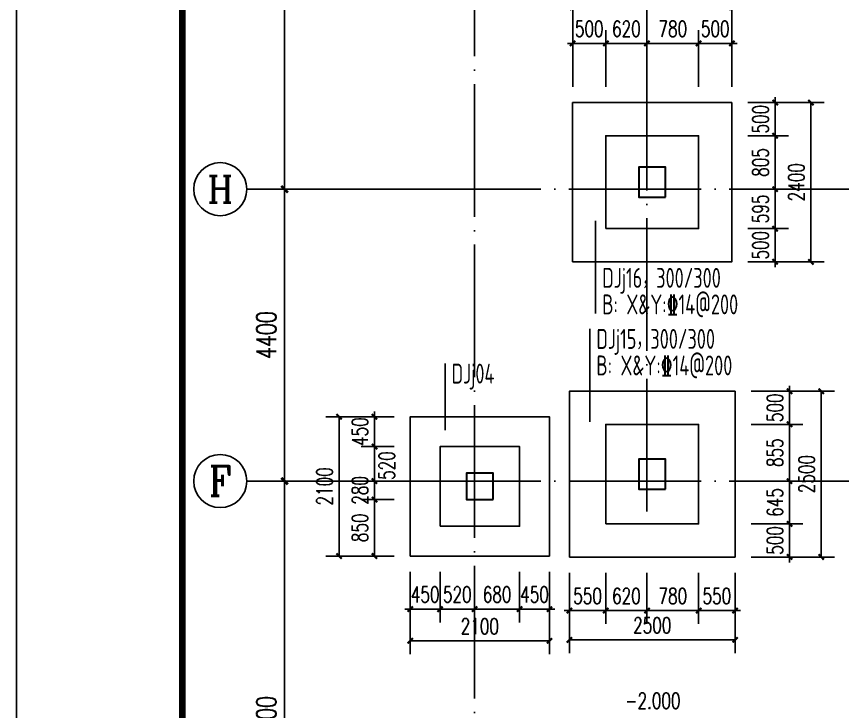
# Model space of a CAD drawing. Extents: x 1051052 to 1482120, y -981644 to -673261.
# Drawn here: x 1096817 to 1109273, y -849759 to -839283 of the extents above; entities that cross this region are included whole.
import ezdxf
from ezdxf.enums import TextEntityAlignment as Align

# ---------------------------------------------------------------- set-up
doc = ezdxf.new("R2010")
doc.units = 0
doc.header["$LTSCALE"] = 1000
doc.header["$MEASUREMENT"] = 0
doc.linetypes.add('DOTE', pattern=[2.42, 2, -0.2, 0.02, -0.2])
for name, color, linetype in [('AXIS', 3, 'Continuous'), ('AXIS_TEXT', 7, 'Continuous'), ('DOTE', 1, 'DOTE'), ('PUB_DIM', 3, 'Continuous'), ('PUB_TEXT', 7, 'Continuous'), ('TK', 142, 'Continuous'), ('填充', 8, 'Continuous')]:
    doc.layers.add(name, color=color, linetype=linetype)
for name, color, linetype, lineweight in [('BASE-DJ', 2, 'Continuous', 25), ('BASE-DJ-BH', 7, 'Continuous', 25), ('BASE-JZ', 7, 'Continuous', 25), ('COLU', 2, 'Continuous', 30)]:
    doc.layers.add(name, color=color, linetype=linetype, lineweight=lineweight)
doc.styles.add('_TCH_AXIS', font='COMPLEX', dxfattribs={"bigfont": 'GBCBIG'})
doc.styles.add('_TCH_DIM', font='SIMPLEX', dxfattribs={"bigfont": 'GBCBIG'})
doc.styles.add('_TCH_DIM_T3', font='SIMPLEX', dxfattribs={"width": 0.705882, "bigfont": 'GBCBIG'})
doc.styles.add('COMPLEX', font='COMPLEX')
doc.styles.add('FromPkpm', font='Pkpmeng', dxfattribs={"width": 0.7, "bigfont": 'hztxt'})
doc.dimstyles.new('_TCH_ARCH&&100', dxfattribs={"dimtxt": 297.5, "dimasz": 100, "dimexe": 250, "dimexo": 300, "dimgap": 126.25, "dimtad": 1, "dimdec": 0, "dimzin": 0, "dimdsep": 46, "dimtxsty": '_TCH_DIM_T3', "dimblk": 'ARCHTICK', "dimcen": 0.09, "dimclrt": 7, "dimazin": 2, "dimtfac": 1, "dimtdec": 0, "dimtix": 1, "dimtmove": 2, "dimatfit": 3, "dimfxl": 0, "dimtolj": 1, "dimtzin": 0, "dimarcsym": 0})
doc.dimstyles.new('_TCH_ARCH&&80', dxfattribs={"dimtxt": 238, "dimasz": 80, "dimexe": 200, "dimexo": 240, "dimgap": 101, "dimtad": 1, "dimdec": 0, "dimzin": 0, "dimdsep": 46, "dimtxsty": '_TCH_DIM_T3', "dimblk": 'ARCHTICK', "dimcen": 0.09, "dimclrt": 7, "dimazin": 2, "dimtfac": 1, "dimtdec": 0, "dimtix": 1, "dimtmove": 2, "dimatfit": 3, "dimfxl": 0, "dimtolj": 1, "dimtzin": 0, "dimarcsym": 0})

# ---------------------------------------------------------------- blocks, each defined once
blk = doc.blocks.new('_ArchTick')
at = {"color": 0, "linetype": 'ByBlock', "const_width": 0.4}
blk.add_lwpolyline([(-0.5, -0.5), (0.5, 0.5)], dxfattribs=at)
blk = doc.blocks.new('*D489')
at = {"layer": 'AXIS', "color": 0, "lineweight": -2, "transparency": 16777216}
for p, q in [((1102359, -846286), (1100609, -846286)), ((1100859, -853486), (1100859, -846286)), ((1102359, -853486), (1100609, -853486))]:
    blk.add_line(p, q, dxfattribs=at)
at = {"layer": 'Defpoints', "color": 0, "transparency": 16777216}
for p in [(1100859, -846286), (1103359, -846286), (1103359, -853486)]:
    blk.add_point(p, dxfattribs=at)
at = {"layer": 'AXIS', "color": 0, "lineweight": -2, "transparency": 16777216, "xscale": 100, "yscale": 100, "zscale": 100}
for p, rotation in [((1100859, -846286), 90), ((1100859, -853486), 270)]:
    blk.add_blockref('_ArchTick', p, dxfattribs=dict(at, rotation=rotation))
at = {"layer": 'AXIS', "color": 7, "transparency": 16777216, "insert": (1100584, -849886), "char_height": 297.5, "attachment_point": 5, "rotation": 90, "style": '_TCH_DIM_T3'}
blk.add_mtext('\\A1;7200', dxfattribs=at)
blk = doc.blocks.new('_AXISO')
blk.add_circle((0, 0), 0.5)
at = {"layer": 'AXIS_TEXT', "style": 'COMPLEX', "width": 1.041667}
blk.add_attdef('A', text='', height=0.56, dxfattribs=at).set_placement((-0.25, -0.28), (0.25, -0.28), align=Align.FIT)
blk = doc.blocks.new('*D508')
at = {"layer": 'AXIS', "color": 0, "lineweight": -2, "transparency": 16777216}
for p, q in [((1101915, -835286), (1100609, -835286)), ((1100859, -841886), (1100859, -835286)), ((1102359, -841886), (1100609, -841886))]:
    blk.add_line(p, q, dxfattribs=at)
at = {"layer": 'Defpoints', "color": 0, "transparency": 16777216}
for p in [(1100859, -835286), (1102215, -835286), (1103359, -841886)]:
    blk.add_point(p, dxfattribs=at)
at = {"layer": 'AXIS', "color": 0, "lineweight": -2, "transparency": 16777216, "xscale": 100, "yscale": 100, "zscale": 100}
for p, rotation in [((1100859, -835286), 90), ((1100859, -841886), 270)]:
    blk.add_blockref('_ArchTick', p, dxfattribs=dict(at, rotation=rotation))
at = {"layer": 'AXIS', "color": 7, "transparency": 16777216, "insert": (1100584, -838586), "char_height": 297.5, "attachment_point": 5, "rotation": 90, "style": '_TCH_DIM_T3'}
blk.add_mtext('\\A1;6600', dxfattribs=at)
blk = doc.blocks.new('*D513')
at = {"layer": 'AXIS', "color": 0, "lineweight": -2, "transparency": 16777216}
for p, q in [((1102359, -841886), (1100609, -841886)), ((1100859, -846286), (1100859, -841886)), ((1102359, -846286), (1100609, -846286))]:
    blk.add_line(p, q, dxfattribs=at)
at = {"layer": 'Defpoints', "color": 0, "transparency": 16777216}
for p in [(1100859, -841886), (1103104, -841886), (1103359, -846286)]:
    blk.add_point(p, dxfattribs=at)
at = {"layer": 'AXIS', "color": 0, "lineweight": -2, "transparency": 16777216, "xscale": 100, "yscale": 100, "zscale": 100}
for p, rotation in [((1100859, -841886), 90), ((1100859, -846286), 270)]:
    blk.add_blockref('_ArchTick', p, dxfattribs=dict(at, rotation=rotation))
at = {"layer": 'AXIS', "color": 7, "transparency": 16777216, "insert": (1100584, -844086), "char_height": 297.5, "attachment_point": 5, "rotation": 90, "style": '_TCH_DIM_T3'}
blk.add_mtext('\\A1;4400', dxfattribs=at)
blk = doc.blocks.new('A2K')
at = {"layer": 'TK'}
blk.add_lwpolyline([(0, 0), (59400, 0), (59400, 42000), (0, 42000)], close=True, dxfattribs=at)
at = {"layer": 'TK', "const_width": 100}
blk.add_lwpolyline([(2500, 1000), (58400, 1000), (58400, 41000), (2500, 41000)], close=True, dxfattribs=at)
blk = doc.blocks.new('*D1167')
at = {"layer": 'Defpoints', "color": 0, "transparency": 16777216}
for p in [(1107604, -840581), (1108797, -840581), (1107604, -842981)]:
    blk.add_point(p, dxfattribs=at)
at = {"layer": 'PUB_DIM', "color": 0, "lineweight": -2, "transparency": 16777216}
for p, q in [((1107844, -840581), (1108997, -840581)), ((1108797, -842981), (1108797, -840581)), ((1107844, -842981), (1108997, -842981))]:
    blk.add_line(p, q, dxfattribs=at)
at = {"layer": 'PUB_DIM', "color": 0, "lineweight": -2, "transparency": 16777216, "xscale": 80, "yscale": 80, "zscale": 80}
for p, rotation in [((1108797, -840581), 90), ((1108797, -842981), 270)]:
    blk.add_blockref('_ArchTick', p, dxfattribs=dict(at, rotation=rotation))
at = {"layer": 'PUB_DIM', "color": 7, "transparency": 16777216, "insert": (1108577, -841781), "char_height": 238, "attachment_point": 5, "rotation": 90, "style": '_TCH_DIM_T3'}
blk.add_mtext('\\A1;2400', dxfattribs=at)
blk = doc.blocks.new('*D1168')
at = {"layer": 'Defpoints', "color": 0, "transparency": 16777216}
for p in [(1107604, -842481), (1108257, -842481), (1107604, -842981)]:
    blk.add_point(p, dxfattribs=at)
at = {"layer": 'PUB_DIM', "color": 0, "lineweight": -2, "transparency": 16777216}
for p, q in [((1108257, -842481), (1108257, -842401)), ((1107844, -842481), (1108457, -842481)), ((1108257, -842981), (1108257, -842481)), ((1107844, -842981), (1108457, -842981)), ((1108257, -842981), (1108257, -843061))]:
    blk.add_line(p, q, dxfattribs=at)
at = {"layer": 'PUB_DIM', "color": 0, "lineweight": -2, "transparency": 16777216, "xscale": 80, "yscale": 80, "zscale": 80}
for p, rotation in [((1108257, -842481), 270), ((1108257, -842981), 90)]:
    blk.add_blockref('_ArchTick', p, dxfattribs=dict(at, rotation=rotation))
at = {"layer": 'PUB_DIM', "color": 7, "transparency": 16777216, "insert": (1108037, -842731), "char_height": 238, "attachment_point": 5, "rotation": 90, "style": '_TCH_DIM_T3'}
blk.add_mtext('\\A1;500', dxfattribs=at)
blk = doc.blocks.new('*D1169')
at = {"layer": 'Defpoints', "color": 0, "transparency": 16777216}
for p in [(1107604, -841886), (1108257, -841886), (1107604, -842481)]:
    blk.add_point(p, dxfattribs=at)
at = {"layer": 'PUB_DIM', "color": 0, "lineweight": -2, "transparency": 16777216}
for p, q in [((1107844, -841886), (1108457, -841886)), ((1108257, -841886), (1108257, -841806)), ((1108257, -842481), (1108257, -841886)), ((1107844, -842481), (1108457, -842481)), ((1108257, -842481), (1108257, -842561))]:
    blk.add_line(p, q, dxfattribs=at)
at = {"layer": 'PUB_DIM', "color": 0, "lineweight": -2, "transparency": 16777216, "xscale": 80, "yscale": 80, "zscale": 80}
for p, rotation in [((1108257, -841886), 270), ((1108257, -842481), 90)]:
    blk.add_blockref('_ArchTick', p, dxfattribs=dict(at, rotation=rotation))
at = {"layer": 'PUB_DIM', "color": 7, "transparency": 16777216, "insert": (1108037, -842184), "char_height": 238, "attachment_point": 5, "rotation": 90, "style": '_TCH_DIM_T3'}
blk.add_mtext('\\A1;595', dxfattribs=at)
blk = doc.blocks.new('*D1170')
at = {"layer": 'Defpoints', "color": 0, "transparency": 16777216}
for p in [(1107604, -841081), (1108257, -841081), (1107604, -841886)]:
    blk.add_point(p, dxfattribs=at)
at = {"layer": 'PUB_DIM', "color": 0, "lineweight": -2, "transparency": 16777216}
for p, q in [((1107844, -841081), (1108457, -841081)), ((1108257, -841886), (1108257, -841081)), ((1107844, -841886), (1108457, -841886))]:
    blk.add_line(p, q, dxfattribs=at)
at = {"layer": 'PUB_DIM', "color": 0, "lineweight": -2, "transparency": 16777216, "xscale": 80, "yscale": 80, "zscale": 80}
for p, rotation in [((1108257, -841081), 90), ((1108257, -841886), 270)]:
    blk.add_blockref('_ArchTick', p, dxfattribs=dict(at, rotation=rotation))
at = {"layer": 'PUB_DIM', "color": 7, "transparency": 16777216, "insert": (1108037, -841484), "char_height": 238, "attachment_point": 5, "rotation": 90, "style": '_TCH_DIM_T3'}
blk.add_mtext('\\A1;805', dxfattribs=at)
blk = doc.blocks.new('*D1171')
at = {"layer": 'Defpoints', "color": 0, "transparency": 16777216}
for p in [(1107604, -840581), (1108257, -840581), (1107604, -841081)]:
    blk.add_point(p, dxfattribs=at)
at = {"layer": 'PUB_DIM', "color": 0, "lineweight": -2, "transparency": 16777216}
for p, q in [((1108257, -840581), (1108257, -840501)), ((1107844, -840581), (1108457, -840581)), ((1108257, -841081), (1108257, -840581)), ((1107844, -841081), (1108457, -841081)), ((1108257, -841081), (1108257, -841161))]:
    blk.add_line(p, q, dxfattribs=at)
at = {"layer": 'PUB_DIM', "color": 0, "lineweight": -2, "transparency": 16777216, "xscale": 80, "yscale": 80, "zscale": 80}
for p, rotation in [((1108257, -840581), 270), ((1108257, -841081), 90)]:
    blk.add_blockref('_ArchTick', p, dxfattribs=dict(at, rotation=rotation))
at = {"layer": 'PUB_DIM', "color": 7, "transparency": 16777216, "insert": (1108037, -840831), "char_height": 238, "attachment_point": 5, "rotation": 90, "style": '_TCH_DIM_T3'}
blk.add_mtext('\\A1;500', dxfattribs=at)
blk = doc.blocks.new('*D1172')
at = {"layer": 'Defpoints', "color": 0, "transparency": 16777216}
for p in [(1107654, -844931), (1108952, -844931), (1107654, -847431)]:
    blk.add_point(p, dxfattribs=at)
at = {"layer": 'PUB_DIM', "color": 0, "lineweight": -2, "transparency": 16777216}
for p, q in [((1107894, -844931), (1109152, -844931)), ((1108952, -847431), (1108952, -844931)), ((1107894, -847431), (1109152, -847431))]:
    blk.add_line(p, q, dxfattribs=at)
at = {"layer": 'PUB_DIM', "color": 0, "lineweight": -2, "transparency": 16777216, "xscale": 80, "yscale": 80, "zscale": 80}
for p, rotation in [((1108952, -844931), 90), ((1108952, -847431), 270)]:
    blk.add_blockref('_ArchTick', p, dxfattribs=dict(at, rotation=rotation))
at = {"layer": 'PUB_DIM', "color": 7, "transparency": 16777216, "insert": (1108732, -846181), "char_height": 238, "attachment_point": 5, "rotation": 90, "style": '_TCH_DIM_T3'}
blk.add_mtext('\\A1;2500', dxfattribs=at)
blk = doc.blocks.new('*D1173')
at = {"layer": 'Defpoints', "color": 0, "transparency": 16777216}
for p in [(1107654, -846931), (1108475, -846931), (1107654, -847431)]:
    blk.add_point(p, dxfattribs=at)
at = {"layer": 'PUB_DIM', "color": 0, "lineweight": -2, "transparency": 16777216}
for p, q in [((1108475, -846931), (1108475, -846851)), ((1107894, -846931), (1108675, -846931)), ((1108475, -847431), (1108475, -846931)), ((1107894, -847431), (1108675, -847431)), ((1108475, -847431), (1108475, -847511))]:
    blk.add_line(p, q, dxfattribs=at)
at = {"layer": 'PUB_DIM', "color": 0, "lineweight": -2, "transparency": 16777216, "xscale": 80, "yscale": 80, "zscale": 80}
for p, rotation in [((1108475, -846931), 270), ((1108475, -847431), 90)]:
    blk.add_blockref('_ArchTick', p, dxfattribs=dict(at, rotation=rotation))
at = {"layer": 'PUB_DIM', "color": 7, "transparency": 16777216, "insert": (1108255, -847181), "char_height": 238, "attachment_point": 5, "rotation": 90, "style": '_TCH_DIM_T3'}
blk.add_mtext('\\A1;500', dxfattribs=at)
blk = doc.blocks.new('*D1174')
at = {"layer": 'Defpoints', "color": 0, "transparency": 16777216}
for p in [(1107654, -846286), (1108475, -846286), (1107654, -846931)]:
    blk.add_point(p, dxfattribs=at)
at = {"layer": 'PUB_DIM', "color": 0, "lineweight": -2, "transparency": 16777216}
for p, q in [((1107894, -846286), (1108675, -846286)), ((1108475, -846931), (1108475, -846286)), ((1107894, -846931), (1108675, -846931))]:
    blk.add_line(p, q, dxfattribs=at)
at = {"layer": 'PUB_DIM', "color": 0, "lineweight": -2, "transparency": 16777216, "xscale": 80, "yscale": 80, "zscale": 80}
for p, rotation in [((1108475, -846286), 90), ((1108475, -846931), 270)]:
    blk.add_blockref('_ArchTick', p, dxfattribs=dict(at, rotation=rotation))
at = {"layer": 'PUB_DIM', "color": 7, "transparency": 16777216, "insert": (1108255, -846609), "char_height": 238, "attachment_point": 5, "rotation": 90, "style": '_TCH_DIM_T3'}
blk.add_mtext('\\A1;645', dxfattribs=at)
blk = doc.blocks.new('*D1175')
at = {"layer": 'Defpoints', "color": 0, "transparency": 16777216}
for p in [(1107654, -845431), (1108475, -845431), (1107654, -846286)]:
    blk.add_point(p, dxfattribs=at)
at = {"layer": 'PUB_DIM', "color": 0, "lineweight": -2, "transparency": 16777216}
for p, q in [((1107894, -845431), (1108675, -845431)), ((1108475, -846286), (1108475, -845431)), ((1107894, -846286), (1108675, -846286))]:
    blk.add_line(p, q, dxfattribs=at)
at = {"layer": 'PUB_DIM', "color": 0, "lineweight": -2, "transparency": 16777216, "xscale": 80, "yscale": 80, "zscale": 80}
for p, rotation in [((1108475, -845431), 90), ((1108475, -846286), 270)]:
    blk.add_blockref('_ArchTick', p, dxfattribs=dict(at, rotation=rotation))
at = {"layer": 'PUB_DIM', "color": 7, "transparency": 16777216, "insert": (1108255, -845859), "char_height": 238, "attachment_point": 5, "rotation": 90, "style": '_TCH_DIM_T3'}
blk.add_mtext('\\A1;855', dxfattribs=at)
blk = doc.blocks.new('*D1176')
at = {"layer": 'Defpoints', "color": 0, "transparency": 16777216}
for p in [(1107654, -844931), (1108475, -844931), (1107654, -845431)]:
    blk.add_point(p, dxfattribs=at)
at = {"layer": 'PUB_DIM', "color": 0, "lineweight": -2, "transparency": 16777216}
for p, q in [((1108475, -844931), (1108475, -844851)), ((1107894, -844931), (1108675, -844931)), ((1108475, -845431), (1108475, -844931)), ((1107894, -845431), (1108675, -845431)), ((1108475, -845431), (1108475, -845511))]:
    blk.add_line(p, q, dxfattribs=at)
at = {"layer": 'PUB_DIM', "color": 0, "lineweight": -2, "transparency": 16777216, "xscale": 80, "yscale": 80, "zscale": 80}
for p, rotation in [((1108475, -844931), 270), ((1108475, -845431), 90)]:
    blk.add_blockref('_ArchTick', p, dxfattribs=dict(at, rotation=rotation))
at = {"layer": 'PUB_DIM', "color": 7, "transparency": 16777216, "insert": (1108255, -845181), "char_height": 238, "attachment_point": 5, "rotation": 90, "style": '_TCH_DIM_T3'}
blk.add_mtext('\\A1;500', dxfattribs=at)
blk = doc.blocks.new('*D1177')
at = {"layer": 'Defpoints', "color": 0, "transparency": 16777216}
for p in [(1105154, -847431), (1107654, -847431), (1107654, -848679)]:
    blk.add_point(p, dxfattribs=at)
at = {"layer": 'PUB_DIM', "color": 0, "lineweight": -2, "transparency": 16777216}
for p, q in [((1105154, -847671), (1105154, -848879)), ((1107654, -847671), (1107654, -848879)), ((1105154, -848679), (1107654, -848679))]:
    blk.add_line(p, q, dxfattribs=at)
at = {"layer": 'PUB_DIM', "color": 0, "lineweight": -2, "transparency": 16777216, "xscale": 80, "yscale": 80, "zscale": 80, "rotation": 180}
blk.add_blockref('_ArchTick', (1105154, -848679), dxfattribs=at)
at = {"layer": 'PUB_DIM', "color": 0, "lineweight": -2, "transparency": 16777216, "xscale": 80, "yscale": 80, "zscale": 80}
blk.add_blockref('_ArchTick', (1107654, -848679), dxfattribs=at)
at = {"layer": 'PUB_DIM', "color": 7, "transparency": 16777216, "insert": (1106404, -848459), "char_height": 238, "attachment_point": 5, "style": '_TCH_DIM_T3'}
blk.add_mtext('\\A1;2500', dxfattribs=at)
blk = doc.blocks.new('*D1178')
at = {"layer": 'Defpoints', "color": 0, "transparency": 16777216}
for p in [(1105154, -847431), (1105704, -847431), (1105704, -848238)]:
    blk.add_point(p, dxfattribs=at)
at = {"layer": 'PUB_DIM', "color": 0, "lineweight": -2, "transparency": 16777216}
for p, q in [((1105154, -847671), (1105154, -848438)), ((1105704, -847671), (1105704, -848438)), ((1105154, -848238), (1105074, -848238)), ((1105154, -848238), (1105704, -848238)), ((1105704, -848238), (1105784, -848238))]:
    blk.add_line(p, q, dxfattribs=at)
at = {"layer": 'PUB_DIM', "color": 0, "lineweight": -2, "transparency": 16777216, "xscale": 80, "yscale": 80, "zscale": 80}
blk.add_blockref('_ArchTick', (1105154, -848238), dxfattribs=at)
at = {"layer": 'PUB_DIM', "color": 0, "lineweight": -2, "transparency": 16777216, "xscale": 80, "yscale": 80, "zscale": 80, "rotation": 180}
blk.add_blockref('_ArchTick', (1105704, -848238), dxfattribs=at)
at = {"layer": 'PUB_DIM', "color": 7, "transparency": 16777216, "insert": (1105429, -848018), "char_height": 238, "attachment_point": 5, "style": '_TCH_DIM_T3'}
blk.add_mtext('\\A1;550', dxfattribs=at)
blk = doc.blocks.new('*D1179')
at = {"layer": 'Defpoints', "color": 0, "transparency": 16777216}
for p in [(1105704, -847431), (1106324, -847431), (1106324, -848238)]:
    blk.add_point(p, dxfattribs=at)
at = {"layer": 'PUB_DIM', "color": 0, "lineweight": -2, "transparency": 16777216}
for p, q in [((1105704, -847671), (1105704, -848438)), ((1106324, -847671), (1106324, -848438)), ((1105704, -848238), (1105624, -848238)), ((1105704, -848238), (1106324, -848238)), ((1106324, -848238), (1106404, -848238))]:
    blk.add_line(p, q, dxfattribs=at)
at = {"layer": 'PUB_DIM', "color": 0, "lineweight": -2, "transparency": 16777216, "xscale": 80, "yscale": 80, "zscale": 80}
blk.add_blockref('_ArchTick', (1105704, -848238), dxfattribs=at)
at = {"layer": 'PUB_DIM', "color": 0, "lineweight": -2, "transparency": 16777216, "xscale": 80, "yscale": 80, "zscale": 80, "rotation": 180}
blk.add_blockref('_ArchTick', (1106324, -848238), dxfattribs=at)
at = {"layer": 'PUB_DIM', "color": 7, "transparency": 16777216, "insert": (1106014, -848018), "char_height": 238, "attachment_point": 5, "style": '_TCH_DIM_T3'}
blk.add_mtext('\\A1;620', dxfattribs=at)
blk = doc.blocks.new('*D1180')
at = {"layer": 'Defpoints', "color": 0, "transparency": 16777216}
for p in [(1106324, -847431), (1107104, -847431), (1107104, -848238)]:
    blk.add_point(p, dxfattribs=at)
at = {"layer": 'PUB_DIM', "color": 0, "lineweight": -2, "transparency": 16777216}
for p, q in [((1106324, -847671), (1106324, -848438)), ((1107104, -847671), (1107104, -848438)), ((1106324, -848238), (1107104, -848238))]:
    blk.add_line(p, q, dxfattribs=at)
at = {"layer": 'PUB_DIM', "color": 0, "lineweight": -2, "transparency": 16777216, "xscale": 80, "yscale": 80, "zscale": 80, "rotation": 180}
blk.add_blockref('_ArchTick', (1106324, -848238), dxfattribs=at)
at = {"layer": 'PUB_DIM', "color": 0, "lineweight": -2, "transparency": 16777216, "xscale": 80, "yscale": 80, "zscale": 80}
blk.add_blockref('_ArchTick', (1107104, -848238), dxfattribs=at)
at = {"layer": 'PUB_DIM', "color": 7, "transparency": 16777216, "insert": (1106714, -848018), "char_height": 238, "attachment_point": 5, "style": '_TCH_DIM_T3'}
blk.add_mtext('\\A1;780', dxfattribs=at)
blk = doc.blocks.new('*D1181')
at = {"layer": 'Defpoints', "color": 0, "transparency": 16777216}
for p in [(1107104, -847431), (1107654, -847431), (1107654, -848238)]:
    blk.add_point(p, dxfattribs=at)
at = {"layer": 'PUB_DIM', "color": 0, "lineweight": -2, "transparency": 16777216}
for p, q in [((1107104, -847671), (1107104, -848438)), ((1107654, -847671), (1107654, -848438)), ((1107104, -848238), (1107024, -848238)), ((1107104, -848238), (1107654, -848238)), ((1107654, -848238), (1107734, -848238))]:
    blk.add_line(p, q, dxfattribs=at)
at = {"layer": 'PUB_DIM', "color": 0, "lineweight": -2, "transparency": 16777216, "xscale": 80, "yscale": 80, "zscale": 80}
blk.add_blockref('_ArchTick', (1107104, -848238), dxfattribs=at)
at = {"layer": 'PUB_DIM', "color": 0, "lineweight": -2, "transparency": 16777216, "xscale": 80, "yscale": 80, "zscale": 80, "rotation": 180}
blk.add_blockref('_ArchTick', (1107654, -848238), dxfattribs=at)
at = {"layer": 'PUB_DIM', "color": 7, "transparency": 16777216, "insert": (1107379, -848018), "char_height": 238, "attachment_point": 5, "style": '_TCH_DIM_T3'}
blk.add_mtext('\\A1;550', dxfattribs=at)
blk = doc.blocks.new('*D1187')
at = {"layer": 'Defpoints', "color": 0, "transparency": 16777216}
for p in [(1102754, -847416), (1104854, -847416), (1104854, -848694)]:
    blk.add_point(p, dxfattribs=at)
at = {"layer": 'PUB_DIM', "color": 0, "lineweight": -2, "transparency": 16777216}
for p, q in [((1102754, -847656), (1102754, -848894)), ((1104854, -847656), (1104854, -848894)), ((1102754, -848694), (1104854, -848694))]:
    blk.add_line(p, q, dxfattribs=at)
at = {"layer": 'PUB_DIM', "color": 0, "lineweight": -2, "transparency": 16777216, "xscale": 80, "yscale": 80, "zscale": 80, "rotation": 180}
blk.add_blockref('_ArchTick', (1102754, -848694), dxfattribs=at)
at = {"layer": 'PUB_DIM', "color": 0, "lineweight": -2, "transparency": 16777216, "xscale": 80, "yscale": 80, "zscale": 80}
blk.add_blockref('_ArchTick', (1104854, -848694), dxfattribs=at)
at = {"layer": 'PUB_DIM', "color": 7, "transparency": 16777216, "insert": (1103804, -848474), "char_height": 238, "attachment_point": 5, "style": '_TCH_DIM_T3'}
blk.add_mtext('\\A1;2100', dxfattribs=at)
blk = doc.blocks.new('*D1188')
at = {"layer": 'Defpoints', "color": 0, "transparency": 16777216}
for p in [(1102754, -847416), (1103204, -847416), (1103204, -848216)]:
    blk.add_point(p, dxfattribs=at)
at = {"layer": 'PUB_DIM', "color": 0, "lineweight": -2, "transparency": 16777216}
for p, q in [((1102754, -847656), (1102754, -848416)), ((1103204, -847656), (1103204, -848416)), ((1102754, -848216), (1102674, -848216)), ((1102754, -848216), (1103204, -848216)), ((1103204, -848216), (1103284, -848216))]:
    blk.add_line(p, q, dxfattribs=at)
at = {"layer": 'PUB_DIM', "color": 0, "lineweight": -2, "transparency": 16777216, "xscale": 80, "yscale": 80, "zscale": 80}
blk.add_blockref('_ArchTick', (1102754, -848216), dxfattribs=at)
at = {"layer": 'PUB_DIM', "color": 0, "lineweight": -2, "transparency": 16777216, "xscale": 80, "yscale": 80, "zscale": 80, "rotation": 180}
blk.add_blockref('_ArchTick', (1103204, -848216), dxfattribs=at)
at = {"layer": 'PUB_DIM', "color": 7, "transparency": 16777216, "insert": (1102979, -847996), "char_height": 238, "attachment_point": 5, "style": '_TCH_DIM_T3'}
blk.add_mtext('\\A1;450', dxfattribs=at)
blk = doc.blocks.new('*D1189')
at = {"layer": 'Defpoints', "color": 0, "transparency": 16777216}
for p in [(1103204, -847416), (1103724, -847416), (1103724, -848216)]:
    blk.add_point(p, dxfattribs=at)
at = {"layer": 'PUB_DIM', "color": 0, "lineweight": -2, "transparency": 16777216}
for p, q in [((1103204, -847656), (1103204, -848416)), ((1103724, -847656), (1103724, -848416)), ((1103204, -848216), (1103124, -848216)), ((1103204, -848216), (1103724, -848216)), ((1103724, -848216), (1103804, -848216))]:
    blk.add_line(p, q, dxfattribs=at)
at = {"layer": 'PUB_DIM', "color": 0, "lineweight": -2, "transparency": 16777216, "xscale": 80, "yscale": 80, "zscale": 80}
blk.add_blockref('_ArchTick', (1103204, -848216), dxfattribs=at)
at = {"layer": 'PUB_DIM', "color": 0, "lineweight": -2, "transparency": 16777216, "xscale": 80, "yscale": 80, "zscale": 80, "rotation": 180}
blk.add_blockref('_ArchTick', (1103724, -848216), dxfattribs=at)
at = {"layer": 'PUB_DIM', "color": 7, "transparency": 16777216, "insert": (1103464, -847996), "char_height": 238, "attachment_point": 5, "style": '_TCH_DIM_T3'}
blk.add_mtext('\\A1;520', dxfattribs=at)
blk = doc.blocks.new('*D1190')
at = {"layer": 'Defpoints', "color": 0, "transparency": 16777216}
for p in [(1103724, -847416), (1104404, -847416), (1104404, -848216)]:
    blk.add_point(p, dxfattribs=at)
at = {"layer": 'PUB_DIM', "color": 0, "lineweight": -2, "transparency": 16777216}
for p, q in [((1103724, -847656), (1103724, -848416)), ((1104404, -847656), (1104404, -848416)), ((1103724, -848216), (1104404, -848216))]:
    blk.add_line(p, q, dxfattribs=at)
at = {"layer": 'PUB_DIM', "color": 0, "lineweight": -2, "transparency": 16777216, "xscale": 80, "yscale": 80, "zscale": 80, "rotation": 180}
blk.add_blockref('_ArchTick', (1103724, -848216), dxfattribs=at)
at = {"layer": 'PUB_DIM', "color": 0, "lineweight": -2, "transparency": 16777216, "xscale": 80, "yscale": 80, "zscale": 80}
blk.add_blockref('_ArchTick', (1104404, -848216), dxfattribs=at)
at = {"layer": 'PUB_DIM', "color": 7, "transparency": 16777216, "insert": (1104064, -847996), "char_height": 238, "attachment_point": 5, "style": '_TCH_DIM_T3'}
blk.add_mtext('\\A1;680', dxfattribs=at)
blk = doc.blocks.new('*D1191')
at = {"layer": 'Defpoints', "color": 0, "transparency": 16777216}
for p in [(1104404, -847416), (1104854, -847416), (1104854, -848216)]:
    blk.add_point(p, dxfattribs=at)
at = {"layer": 'PUB_DIM', "color": 0, "lineweight": -2, "transparency": 16777216}
for p, q in [((1104404, -847656), (1104404, -848416)), ((1104854, -847656), (1104854, -848416)), ((1104404, -848216), (1104324, -848216)), ((1104404, -848216), (1104854, -848216)), ((1104854, -848216), (1104934, -848216))]:
    blk.add_line(p, q, dxfattribs=at)
at = {"layer": 'PUB_DIM', "color": 0, "lineweight": -2, "transparency": 16777216, "xscale": 80, "yscale": 80, "zscale": 80}
blk.add_blockref('_ArchTick', (1104404, -848216), dxfattribs=at)
at = {"layer": 'PUB_DIM', "color": 0, "lineweight": -2, "transparency": 16777216, "xscale": 80, "yscale": 80, "zscale": 80, "rotation": 180}
blk.add_blockref('_ArchTick', (1104854, -848216), dxfattribs=at)
at = {"layer": 'PUB_DIM', "color": 7, "transparency": 16777216, "insert": (1104629, -847996), "char_height": 238, "attachment_point": 5, "style": '_TCH_DIM_T3'}
blk.add_mtext('\\A1;450', dxfattribs=at)
blk = doc.blocks.new('*D1252')
at = {"layer": 'Defpoints', "color": 0, "transparency": 16777216}
for p in [(1107604, -839146), (1105204, -840581), (1107604, -840581)]:
    blk.add_point(p, dxfattribs=at)
at = {"layer": 'PUB_DIM', "color": 0, "lineweight": -2, "transparency": 16777216}
for p, q in [((1105204, -840341), (1105204, -838946)), ((1107604, -840341), (1107604, -838946)), ((1105204, -839146), (1107604, -839146))]:
    blk.add_line(p, q, dxfattribs=at)
at = {"layer": 'PUB_DIM', "color": 0, "lineweight": -2, "transparency": 16777216, "xscale": 80, "yscale": 80, "zscale": 80, "rotation": 180}
blk.add_blockref('_ArchTick', (1105204, -839146), dxfattribs=at)
at = {"layer": 'PUB_DIM', "color": 0, "lineweight": -2, "transparency": 16777216, "xscale": 80, "yscale": 80, "zscale": 80}
blk.add_blockref('_ArchTick', (1107604, -839146), dxfattribs=at)
at = {"layer": 'PUB_DIM', "color": 7, "transparency": 16777216, "insert": (1106404, -838926), "char_height": 238, "attachment_point": 5, "style": '_TCH_DIM_T3'}
blk.add_mtext('\\A1;2400', dxfattribs=at)
blk = doc.blocks.new('*D1253')
at = {"layer": 'Defpoints', "color": 0, "transparency": 16777216}
for p in [(1105704, -839689), (1105204, -840581), (1105704, -840581)]:
    blk.add_point(p, dxfattribs=at)
at = {"layer": 'PUB_DIM', "color": 0, "lineweight": -2, "transparency": 16777216}
for p, q in [((1105204, -840341), (1105204, -839489)), ((1105704, -840341), (1105704, -839489)), ((1105204, -839689), (1105124, -839689)), ((1105204, -839689), (1105704, -839689)), ((1105704, -839689), (1105784, -839689))]:
    blk.add_line(p, q, dxfattribs=at)
at = {"layer": 'PUB_DIM', "color": 0, "lineweight": -2, "transparency": 16777216, "xscale": 80, "yscale": 80, "zscale": 80}
blk.add_blockref('_ArchTick', (1105204, -839689), dxfattribs=at)
at = {"layer": 'PUB_DIM', "color": 0, "lineweight": -2, "transparency": 16777216, "xscale": 80, "yscale": 80, "zscale": 80, "rotation": 180}
blk.add_blockref('_ArchTick', (1105704, -839689), dxfattribs=at)
at = {"layer": 'PUB_DIM', "color": 7, "transparency": 16777216, "insert": (1105454, -839469), "char_height": 238, "attachment_point": 5, "style": '_TCH_DIM_T3'}
blk.add_mtext('\\A1;500', dxfattribs=at)
blk = doc.blocks.new('*D1254')
at = {"layer": 'Defpoints', "color": 0, "transparency": 16777216}
for p in [(1106324, -839689), (1105704, -840581), (1106324, -840581)]:
    blk.add_point(p, dxfattribs=at)
at = {"layer": 'PUB_DIM', "color": 0, "lineweight": -2, "transparency": 16777216}
for p, q in [((1105704, -840341), (1105704, -839489)), ((1106324, -840341), (1106324, -839489)), ((1105704, -839689), (1105624, -839689)), ((1105704, -839689), (1106324, -839689)), ((1106324, -839689), (1106404, -839689))]:
    blk.add_line(p, q, dxfattribs=at)
at = {"layer": 'PUB_DIM', "color": 0, "lineweight": -2, "transparency": 16777216, "xscale": 80, "yscale": 80, "zscale": 80}
blk.add_blockref('_ArchTick', (1105704, -839689), dxfattribs=at)
at = {"layer": 'PUB_DIM', "color": 0, "lineweight": -2, "transparency": 16777216, "xscale": 80, "yscale": 80, "zscale": 80, "rotation": 180}
blk.add_blockref('_ArchTick', (1106324, -839689), dxfattribs=at)
at = {"layer": 'PUB_DIM', "color": 7, "transparency": 16777216, "insert": (1106014, -839469), "char_height": 238, "attachment_point": 5, "style": '_TCH_DIM_T3'}
blk.add_mtext('\\A1;620', dxfattribs=at)
blk = doc.blocks.new('*D1255')
at = {"layer": 'Defpoints', "color": 0, "transparency": 16777216}
for p in [(1107104, -839689), (1106324, -840581), (1107104, -840581)]:
    blk.add_point(p, dxfattribs=at)
at = {"layer": 'PUB_DIM', "color": 0, "lineweight": -2, "transparency": 16777216}
for p, q in [((1106324, -840341), (1106324, -839489)), ((1107104, -840341), (1107104, -839489)), ((1106324, -839689), (1107104, -839689))]:
    blk.add_line(p, q, dxfattribs=at)
at = {"layer": 'PUB_DIM', "color": 0, "lineweight": -2, "transparency": 16777216, "xscale": 80, "yscale": 80, "zscale": 80, "rotation": 180}
blk.add_blockref('_ArchTick', (1106324, -839689), dxfattribs=at)
at = {"layer": 'PUB_DIM', "color": 0, "lineweight": -2, "transparency": 16777216, "xscale": 80, "yscale": 80, "zscale": 80}
blk.add_blockref('_ArchTick', (1107104, -839689), dxfattribs=at)
at = {"layer": 'PUB_DIM', "color": 7, "transparency": 16777216, "insert": (1106714, -839469), "char_height": 238, "attachment_point": 5, "style": '_TCH_DIM_T3'}
blk.add_mtext('\\A1;780', dxfattribs=at)
blk = doc.blocks.new('*D1256')
at = {"layer": 'Defpoints', "color": 0, "transparency": 16777216}
for p in [(1107604, -839689), (1107104, -840581), (1107604, -840581)]:
    blk.add_point(p, dxfattribs=at)
at = {"layer": 'PUB_DIM', "color": 0, "lineweight": -2, "transparency": 16777216}
for p, q in [((1107104, -840341), (1107104, -839489)), ((1107604, -840341), (1107604, -839489)), ((1107104, -839689), (1107024, -839689)), ((1107104, -839689), (1107604, -839689)), ((1107604, -839689), (1107684, -839689))]:
    blk.add_line(p, q, dxfattribs=at)
at = {"layer": 'PUB_DIM', "color": 0, "lineweight": -2, "transparency": 16777216, "xscale": 80, "yscale": 80, "zscale": 80}
blk.add_blockref('_ArchTick', (1107104, -839689), dxfattribs=at)
at = {"layer": 'PUB_DIM', "color": 0, "lineweight": -2, "transparency": 16777216, "xscale": 80, "yscale": 80, "zscale": 80, "rotation": 180}
blk.add_blockref('_ArchTick', (1107604, -839689), dxfattribs=at)
at = {"layer": 'PUB_DIM', "color": 7, "transparency": 16777216, "insert": (1107354, -839469), "char_height": 238, "attachment_point": 5, "style": '_TCH_DIM_T3'}
blk.add_mtext('\\A1;500', dxfattribs=at)
blk = doc.blocks.new('*D1257')
at = {"layer": 'Defpoints', "color": 0, "transparency": 16777216}
for p in [(1101682, -845316), (1102754, -845316), (1102754, -847416)]:
    blk.add_point(p, dxfattribs=at)
at = {"layer": 'PUB_DIM', "color": 0, "lineweight": -2, "transparency": 16777216}
for p, q in [((1102514, -845316), (1101482, -845316)), ((1101682, -847416), (1101682, -845316)), ((1102514, -847416), (1101482, -847416))]:
    blk.add_line(p, q, dxfattribs=at)
at = {"layer": 'PUB_DIM', "color": 0, "lineweight": -2, "transparency": 16777216, "xscale": 80, "yscale": 80, "zscale": 80}
for p, rotation in [((1101682, -845316), 90), ((1101682, -847416), 270)]:
    blk.add_blockref('_ArchTick', p, dxfattribs=dict(at, rotation=rotation))
at = {"layer": 'PUB_DIM', "color": 7, "transparency": 16777216, "insert": (1101462, -846366), "char_height": 238, "attachment_point": 5, "rotation": 90, "style": '_TCH_DIM_T3'}
blk.add_mtext('\\A1;2100', dxfattribs=at)
blk = doc.blocks.new('*D1258')
at = {"layer": 'Defpoints', "color": 0, "transparency": 16777216}
for p in [(1102216, -846566), (1102754, -846566), (1102754, -847416)]:
    blk.add_point(p, dxfattribs=at)
at = {"layer": 'PUB_DIM', "color": 0, "lineweight": -2, "transparency": 16777216}
for p, q in [((1102514, -846566), (1102016, -846566)), ((1102216, -847416), (1102216, -846566)), ((1102514, -847416), (1102016, -847416))]:
    blk.add_line(p, q, dxfattribs=at)
at = {"layer": 'PUB_DIM', "color": 0, "lineweight": -2, "transparency": 16777216, "xscale": 80, "yscale": 80, "zscale": 80}
for p, rotation in [((1102216, -846566), 90), ((1102216, -847416), 270)]:
    blk.add_blockref('_ArchTick', p, dxfattribs=dict(at, rotation=rotation))
at = {"layer": 'PUB_DIM', "color": 7, "transparency": 16777216, "insert": (1101996, -846991), "char_height": 238, "attachment_point": 5, "rotation": 90, "style": '_TCH_DIM_T3'}
blk.add_mtext('\\A1;850', dxfattribs=at)
blk = doc.blocks.new('*D1259')
at = {"layer": 'Defpoints', "color": 0, "transparency": 16777216}
for p in [(1102216, -846286), (1102754, -846286), (1102754, -846566)]:
    blk.add_point(p, dxfattribs=at)
at = {"layer": 'PUB_DIM', "color": 0, "lineweight": -2, "transparency": 16777216}
for p, q in [((1102216, -846286), (1102216, -846206)), ((1102514, -846286), (1102016, -846286)), ((1102216, -846566), (1102216, -846286)), ((1102514, -846566), (1102016, -846566)), ((1102216, -846566), (1102216, -846646))]:
    blk.add_line(p, q, dxfattribs=at)
at = {"layer": 'PUB_DIM', "color": 0, "lineweight": -2, "transparency": 16777216, "xscale": 80, "yscale": 80, "zscale": 80}
for p, rotation in [((1102216, -846286), 270), ((1102216, -846566), 90)]:
    blk.add_blockref('_ArchTick', p, dxfattribs=dict(at, rotation=rotation))
at = {"layer": 'PUB_DIM', "color": 7, "transparency": 16777216, "insert": (1101996, -846426), "char_height": 238, "attachment_point": 5, "rotation": 90, "style": '_TCH_DIM_T3'}
blk.add_mtext('\\A1;280', dxfattribs=at)
blk = doc.blocks.new('*D1260')
at = {"layer": 'Defpoints', "color": 0, "transparency": 16777216}
for p in [(1102216, -845766), (1102754, -845766), (1102754, -846286)]:
    blk.add_point(p, dxfattribs=at)
at = {"layer": 'PUB_DIM', "color": 0, "lineweight": -2, "transparency": 16777216}
for p, q in [((1102514, -845766), (1102016, -845766)), ((1102216, -846286), (1102216, -845766)), ((1102514, -846286), (1102016, -846286))]:
    blk.add_line(p, q, dxfattribs=at)
at = {"layer": 'PUB_DIM', "color": 0, "lineweight": -2, "transparency": 16777216, "xscale": 80, "yscale": 80, "zscale": 80}
for p, rotation in [((1102216, -845766), 90), ((1102216, -846286), 270)]:
    blk.add_blockref('_ArchTick', p, dxfattribs=dict(at, rotation=rotation))
at = {"layer": 'PUB_DIM', "color": 7, "transparency": 16777216, "insert": (1102401, -846053), "char_height": 238, "attachment_point": 5, "rotation": 90, "style": '_TCH_DIM_T3'}
blk.add_mtext('\\A1;520', dxfattribs=at)
blk = doc.blocks.new('*D1261')
at = {"layer": 'Defpoints', "color": 0, "transparency": 16777216}
for p in [(1102216, -845316), (1102754, -845316), (1102754, -845766)]:
    blk.add_point(p, dxfattribs=at)
at = {"layer": 'PUB_DIM', "color": 0, "lineweight": -2, "transparency": 16777216}
for p, q in [((1102216, -845316), (1102216, -845236)), ((1102514, -845316), (1102016, -845316)), ((1102216, -845766), (1102216, -845316)), ((1102514, -845766), (1102016, -845766)), ((1102216, -845766), (1102216, -845846))]:
    blk.add_line(p, q, dxfattribs=at)
at = {"layer": 'PUB_DIM', "color": 0, "lineweight": -2, "transparency": 16777216, "xscale": 80, "yscale": 80, "zscale": 80}
for p, rotation in [((1102216, -845316), 270), ((1102216, -845766), 90)]:
    blk.add_blockref('_ArchTick', p, dxfattribs=dict(at, rotation=rotation))
at = {"layer": 'PUB_DIM', "color": 7, "transparency": 16777216, "insert": (1101996, -845541), "char_height": 238, "attachment_point": 5, "rotation": 90, "style": '_TCH_DIM_T3'}
blk.add_mtext('\\A1;450', dxfattribs=at)

msp = doc.modelspace()

# ---------------------------------------------------------------- linework, layer by layer
at = {"layer": 'AXIS'}
for p, q in [((1104289.175, -841886.083), (1100289.175, -841886.083)), ((1104289.175, -846286.083), (1100289.175, -846286.083))]:
    msp.add_line(p, q, dxfattribs=at)
at = {"layer": 'BASE-DJ', "linetype": 'Continuous'}
for points in [[(1105203.728, -842981.083), (1107603.728, -842981.083), (1107603.728, -840581.083), (1105203.728, -840581.083)], [(1105703.728, -842481.083), (1107103.728, -842481.083), (1107103.728, -841081.083), (1105703.728, -841081.083)], [(1105153.728, -847431.083), (1107653.728, -847431.083), (1107653.728, -844931.083), (1105153.728, -844931.083)], [(1102753.728, -847416.083), (1104853.728, -847416.083), (1104853.728, -845316.083), (1102753.728, -845316.083)], [(1105703.728, -846931.083), (1107103.728, -846931.083), (1107103.728, -845431.083), (1105703.728, -845431.083)], [(1103203.728, -846966.083), (1104403.728, -846966.083), (1104403.728, -845766.083), (1103203.728, -845766.083)]]:
    msp.add_lwpolyline(points, close=True, dxfattribs=at)
at = {"layer": 'BASE-JZ'}
for points in [[(1105550.42, -843761.547), (1105550.42, -842361.547)], [(1105461.712, -845392.847), (1105461.712, -843992.847)], [(1103278.728, -845516.083), (1103278.728, -844516.083)]]:
    msp.add_lwpolyline(points, dxfattribs=at)
at = {"layer": 'COLU', "linetype": 'Continuous'}
for points in [[(1106603.728, -842006.083), (1106603.728, -841556.083), (1106203.728, -841556.083), (1106203.728, -842006.083)], [(1106603.728, -846406.083), (1106603.728, -845956.083), (1106203.728, -845956.083), (1106203.728, -846406.083)], [(1104003.728, -846566.083), (1104003.728, -846166.083), (1103603.728, -846166.083), (1103603.728, -846566.083)]]:
    msp.add_lwpolyline(points, close=True, dxfattribs=at)
at = {"layer": 'DOTE'}
for p, q in [((1103723.728, -861662.083), (1103723.728, -834262.083)), ((1106323.728, -846744.595), (1106323.728, -834286.083)), ((1102723.728, -841886.083), (1143623.728, -841886.083)), ((1102723.728, -846286.083), (1143623.728, -846286.083)), ((1102723.728, -846286.083), (1143623.728, -846286.083))]:
    msp.add_line(p, q, dxfattribs=at)

# ---------------------------------------------------------------- block references
at = {"layer": 'AXIS'}
ref = msp.add_blockref('_AXISO', (1099889.175, -841886.083), dxfattribs=dict(at, xscale=800, yscale=800, zscale=800))
ref.add_attrib('A', 'H', dxfattribs={"layer": 'AXIS_TEXT', "height": 405.517, "style": '_TCH_AXIS'}).set_placement((1099696.071, -842088.841), (1100082.278, -842088.841), align=Align.FIT)
ref = msp.add_blockref('_AXISO', (1099889.175, -846286.083), dxfattribs=dict(at, xscale=800, yscale=800, zscale=800))
ref.add_attrib('A', 'F', dxfattribs={"layer": 'AXIS_TEXT', "height": 445.442, "style": '_TCH_AXIS'}).set_placement((1099719.482, -846508.804), (1100058.867, -846508.804), align=Align.FIT)
at = {"layer": '填充'}
msp.add_blockref('A2K', (1096816.779, -870229.077), dxfattribs=at)

# ---------------------------------------------------------------- texts
at = {"layer": 'BASE-DJ-BH', "style": 'FromPkpm', "width": 0.7}
for s, p in [('DJj16，300/300', (1105650.42, -843072.746)), ('DJj15，300/300', (1105561.712, -843992.847)), ('DJj04', (1103378.728, -844516.083))]:
    msp.add_text(s, height=300, dxfattribs=at).set_placement(p, align=Align.TOP_LEFT)
at = {"layer": 'BASE-JZ', "style": 'FromPkpm', "width": 0.7}
for p in [(1105650.42, -843472.746), (1105561.712, -844392.847)]:
    msp.add_text('B: X&Y:%%13214@200', height=300, dxfattribs=at).set_placement(p, align=Align.TOP_LEFT)
at = {"layer": 'PUB_TEXT', "color": 7, "style": '_TCH_DIM', "width": 0.705882}
msp.add_text('-2.000', height=238, dxfattribs=at).set_placement((1105994.711, -849717.012))

# ---------------------------------------------------------------- dimensions: what is measured, and where the dimension line sits
at = {"layer": 'AXIS'}
for base, p1, p2, picture, middle in [((1100859.219, -835286.083), (1103359.219, -841886.083), (1102214.629, -835286.083), '*D508', (1100584.219, -838586.083)), ((1100859.219, -841886.083), (1103359.219, -846286.083), (1103103.578, -841886.083), '*D513', (1100584.219, -844086.083))]:
    dim = msp.add_linear_dim(base=base, p1=p1, p2=p2, angle=270, dimstyle='_TCH_ARCH&&100', dxfattribs=at)
    dim.commit()
    dim.dimension.update_dxf_attribs({"geometry": picture, "text_midpoint": middle})
dim = msp.add_aligned_dim(p1=(1103359.219, -853486.083), p2=(1103359.219, -846286.083), distance=2500, dimstyle='_TCH_ARCH&&100', dxfattribs=at)
dim.commit()
dim.dimension.update_dxf_attribs({"geometry": '*D489', "text_midpoint": (1100584.219, -849886.083)})
at = {"layer": 'PUB_DIM'}
for p1, p2, distance, picture, middle in [((1105203.728, -840581.083), (1107603.728, -840581.083), 1435.19, '*D1252', (1106403.728, -838925.893)), ((1105203.728, -840581.083), (1105703.728, -840581.083), 892.483, '*D1253', (1105453.728, -839468.599)), ((1105703.728, -840581.083), (1106323.728, -840581.083), 892.483, '*D1254', (1106013.728, -839468.599)), ((1106323.728, -840581.083), (1107103.728, -840581.083), 892.483, '*D1255', (1106713.728, -839468.599)), ((1107103.728, -840581.083), (1107603.728, -840581.083), 892.483, '*D1256', (1107353.728, -839468.599)), ((1107603.728, -841081.083), (1107603.728, -840581.083), -652.992, '*D1171', (1108036.72, -840831.083)), ((1107603.728, -842981.083), (1107603.728, -840581.083), -1193.318, '*D1167', (1108577.046, -841781.083)), ((1107603.728, -841886.083), (1107603.728, -841081.083), -652.992, '*D1170', (1108036.72, -841483.583)), ((1107603.728, -842481.083), (1107603.728, -841886.083), -652.992, '*D1169', (1108036.72, -842183.583)), ((1107603.728, -842981.083), (1107603.728, -842481.083), -652.992, '*D1168', (1108036.72, -842731.083)), ((1107653.728, -845431.083), (1107653.728, -844931.083), -821.346, '*D1176', (1108255.074, -845181.083)), ((1107653.728, -847431.083), (1107653.728, -844931.083), -1298.556, '*D1172', (1108732.284, -846181.083)), ((1102753.728, -847416.083), (1102753.728, -845316.083), 1072.099, '*D1257', (1101461.629, -846366.083)), ((1102753.728, -845766.083), (1102753.728, -845316.083), 537.616, '*D1261', (1101996.112, -845541.083)), ((1107653.728, -846286.083), (1107653.728, -845431.083), -821.346, '*D1175', (1108255.074, -845858.583)), ((1102753.728, -846566.083), (1102753.728, -846286.083), 537.616, '*D1259', (1101996.112, -846426.083)), ((1107653.728, -846931.083), (1107653.728, -846286.083), -821.346, '*D1174', (1108255.074, -846608.583)), ((1102753.728, -847416.083), (1102753.728, -846566.083), 537.616, '*D1258', (1101996.112, -846991.083)), ((1107653.728, -847431.083), (1107653.728, -846931.083), -821.346, '*D1173', (1108255.074, -847181.083)), ((1102753.728, -847416.083), (1103203.728, -847416.083), -800, '*D1188', (1102978.728, -847996.083)), ((1102753.728, -847416.083), (1104853.728, -847416.083), -1277.572, '*D1187', (1103803.728, -848473.655)), ((1103203.728, -847416.083), (1103723.728, -847416.083), -800, '*D1189', (1103463.728, -847996.083)), ((1103723.728, -847416.083), (1104403.728, -847416.083), -800, '*D1190', (1104063.728, -847996.083)), ((1104403.728, -847416.083), (1104853.728, -847416.083), -800, '*D1191', (1104628.728, -847996.083)), ((1105153.728, -847431.083), (1105703.728, -847431.083), -806.437, '*D1178', (1105428.728, -848017.52)), ((1105153.728, -847431.083), (1107653.728, -847431.083), -1247.935, '*D1177', (1106403.728, -848459.018)), ((1105703.728, -847431.083), (1106323.728, -847431.083), -806.437, '*D1179', (1106013.728, -848017.52)), ((1106323.728, -847431.083), (1107103.728, -847431.083), -806.437, '*D1180', (1106713.728, -848017.52)), ((1107103.728, -847431.083), (1107653.728, -847431.083), -806.437, '*D1181', (1107378.728, -848017.52))]:
    dim = msp.add_aligned_dim(p1=p1, p2=p2, distance=distance, dimstyle='_TCH_ARCH&&80', dxfattribs=at)
    dim.commit()
    dim.dimension.update_dxf_attribs({"geometry": picture, "text_midpoint": middle})
dim = msp.add_linear_dim(base=(1102216.112, -845766.083), p1=(1102753.728, -846286.083), p2=(1102753.728, -845766.083), angle=90, dimstyle='_TCH_ARCH&&80', dxfattribs=at)
dim.commit()
dim.dimension.update_dxf_attribs({"geometry": '*D1260', "text_midpoint": (1102400.998, -846053.143), "dimtype": 129})

doc.saveas('drawing.dxf')
